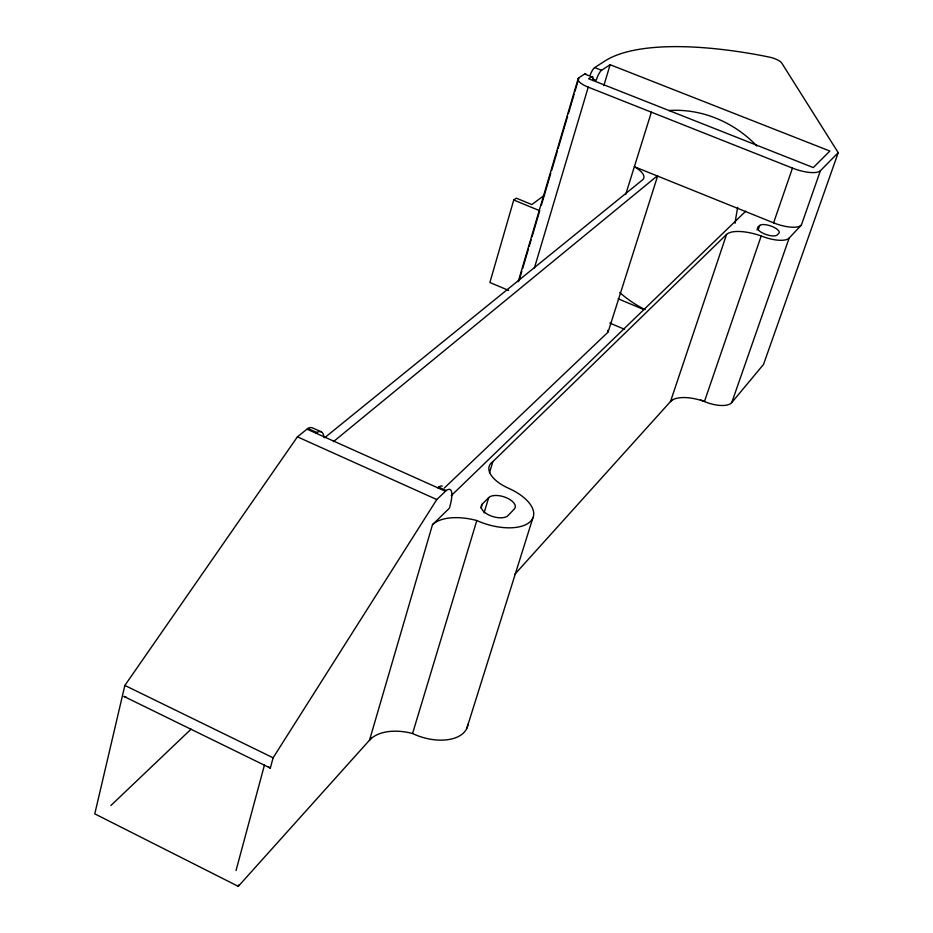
<?xml version="1.0" encoding="UTF-8"?>
<svg xmlns="http://www.w3.org/2000/svg" width="933" height="933" viewBox="0 0 933 933"><rect width="100%" height="100%" fill="white"/><g stroke="black" fill="none" stroke-linecap="round" stroke-linejoin="round"><path stroke-width="1.4" d="M321.057 431.746L312.135 427.746A34.696 10.333 -65.3 0 0 307.855 428.469L297.405 436.842L124.87 685.428L94.781 813.856L238.288 886.35L371.427 738.05M236.026 870.571L264.436 765.095M238.288 886.35L238.673 884.927M126.177 697.138L123.902 696.415L270.325 768.092L273.112 757.806L436.784 499.552L446.231 490.525L438.615 487.108L437.787 487.807M544.639 195.055L531.833 204.56L516.299 198.169L513.745 200.012L489.883 282.489L508.648 290.42M446.231 490.525A35.244 8.28 -65.6 0 1 449.391 508.193L432.48 524.708L369.526 740.161A43.373 25.786 16.9 0 1 412.561 733.525A40.317 23.22 17 0 0 467.911 724.206M518.188 281.754L578.227 78.43M519.005 280.868L521.85 271.246M522.667 268.494L528.346 249.239M529.163 246.487L531.192 239.618M532.008 236.865L539.729 210.73L513.745 200.012M541.362 205.178L550.785 173.293M551.601 170.517L557.339 151.099M558.156 148.335L567.567 116.438M568.395 113.663L574.122 94.256M574.95 91.481L579.043 77.614L584.641 74.01A8.957 2.239 -68.5 0 1 585.971 74.43M534.411 267.958L588.245 87.154A16.456 5.283 16.6 0 1 579.043 77.614M603.849 85.626L610.135 64.715L829.869 151.041L813.296 167.578L588.571 78.734L591.604 76.763A8.957 2.204 -68.5 0 1 592.793 80.518M489.51 472.751L492.857 461.625L726.562 234.451A32.468 11.732 18.5 0 1 761.2 235.956A23.442 8.292 18.5 0 0 789.131 238.102L801.365 225.075L820.422 170.704L838.219 152.674L781.749 63.059A10.578 3.079 17.8 0 0 769.783 57.193L760.29 55.292A261.298 83.06 18.7 0 0 604.864 61.042L594.671 67.584A8.864 2.181 -68.6 0 0 590.169 75.002M412.561 733.525L476.81 520.544A42.277 20.713 17 0 0 530.527 521.349A42.277 20.713 17 0 0 508.59 488.286A33.063 15.744 17.2 0 1 492.857 461.625M481.043 508.217L482.303 504.053L488.694 497.627A14.333 6.998 17.1 0 1 506.794 497.907A14.333 6.998 17.1 0 1 514.27 509.056L508.019 515.576A14.427 7.091 17 0 1 489.72 515.378A14.427 7.091 17 0 1 482.303 504.053M484.064 512.928L488.694 497.627M625.681 194.531L651.374 112.182M466.908 728.125L532.86 517.978M608.211 331.728L657.52 176.36M726.562 234.451L670.489 401.552A31.337 13.482 18.9 0 1 704.438 401.528A22.649 9.54 18.9 0 0 731.764 402.566L763.532 364.418L838.219 152.674M757.036 229.926L757.969 227.186L759.66 225.483A10.485 3.709 18.5 0 1 772.081 226.474A10.485 3.709 18.5 0 1 778.857 233.238L777.201 234.953A10.508 3.72 18.5 0 1 764.722 233.996A10.508 3.72 18.5 0 1 757.969 227.186M758.261 229.588L759.66 225.483M761.2 235.956L704.438 401.528L700.566 399.884M324.626 437.752L642.452 179.952A27.535 9.657 17.1 0 0 634.358 166.715L773.597 222.847L792.467 168.103A23.652 7.686 18.4 0 0 820.422 170.704M731.764 402.566L789.131 238.102M514.619 574.53L672.378 399.452M451.222 495.68L745.782 211.173M110.887 805.517L191.078 729.151M444.33 488.017L607.884 332.288A5.82 2.402 17.5 0 0 607.721 330.329M333.396 441.682L657.602 175.626M315.972 433.169L316.823 432.492A34.731 10.205 -65.3 0 1 323.903 437.215M592.723 78.955L596.175 80.32A8.864 2.158 -68.5 0 1 601.552 70.29L610.135 64.715M594.671 67.584L601.552 70.29M584.641 74.01L591.604 76.763M588.245 87.154L792.467 168.103M618.171 298.817L643.63 309.476M609.82 323.086L624.562 329.291M307.855 428.469L316.823 432.492M307.062 429.18L445.461 491.259M297.405 436.842L436.784 499.552M124.87 685.428L273.112 757.806M268.366 766.751L270.325 768.092M645.146 309.663A109.488 100.402 47.9 0 1 619.78 292.577M668.973 110.514A109.488 100.402 47.9 0 1 756.861 145.98M432.48 524.708A45.542 23.08 16.8 0 1 476.81 520.544M801.365 225.075A23.383 8.117 18.6 0 1 773.597 222.847M735.064 223.232A106.035 34.649 -78.3 0 1 737.7 207.348M438.615 487.108A35.209 8.397 -65.6 0 1 442.277 486.07"/></g></svg>
